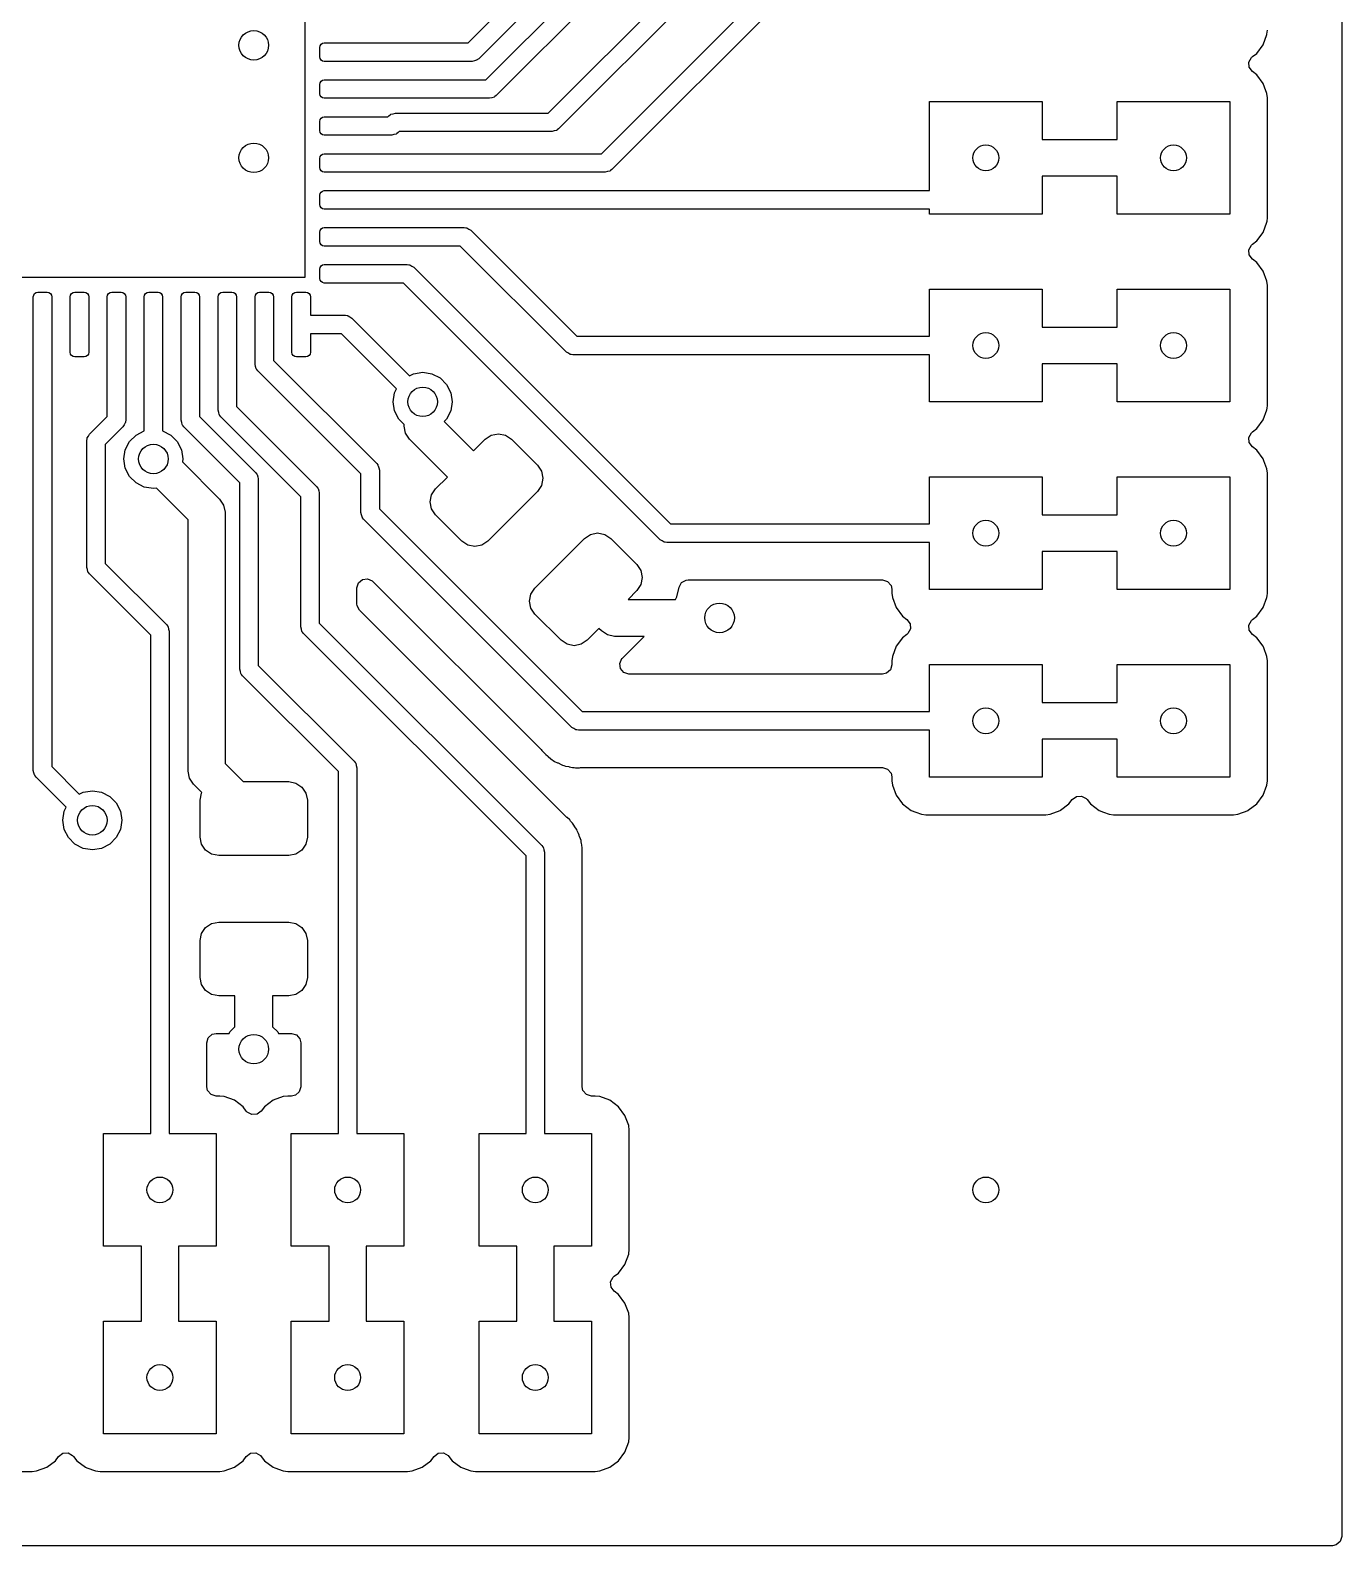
# Model space of a CAD drawing. Extents: x 6.2 to 8.58, y -5.58 to -4.
# Drawn here: x 7.881 to 8.58, y -5.58 to -4.772 of the extents above; entities that cross this region are included whole.
import ezdxf

# ---------------------------------------------------------------- set-up
doc = ezdxf.new("R2010")
doc.units = 0
doc.header["$MEASUREMENT"] = 0
doc.layers.add('BLACK', color=7, linetype='CONTINUOUS')

msp = doc.modelspace()

# ---------------------------------------------------------------- linework, layer by layer
at = {"layer": 'BLACK', "linetype": 'CONTINUOUS'}
for p, q in [((8.57959, -4.00537), (8.57959, -5.57463)), ((8.12362, -4.79842), (8.36, -4.56204)), ((8.36596, -4.57), (8.12914, -4.80682)), ((8.1143, -4.77874), (8.27508, -4.61796)), ((8.28348, -4.62348), (8.11982, -4.78714)), ((8.1569, -4.81614), (8.33652, -4.63652)), ((8.34204, -4.64492), (8.16242, -4.82454)), ((8.02724, -4.68326), (8.02724, -4.90374)), ((8.18525, -4.83779), (8.28652, -4.73652)), ((8.29204, -4.74492), (8.19077, -4.84619)), ((8.5398, -4.774), (8.54002, -4.77192)), ((8.03511, -4.7812), (8.0353, -4.78026)), ((8.0353, -4.78026), (8.03583, -4.77946)), ((8.03583, -4.77946), (8.03663, -4.77892)), ((8.03663, -4.77892), (8.03757, -4.77874)), ((8.03757, -4.77874), (8.0671, -4.77874)), ((8.0671, -4.77874), (8.1143, -4.77874)), ((8.5343, -4.7843), (8.53775, -4.77969)), ((8.53775, -4.77969), (8.53976, -4.7743)), ((8.53775, -4.77969), (8.53775, -4.77969)), ((8.53775, -4.77969), (8.53775, -4.77969)), ((8.53976, -4.7743), (8.5398, -4.774)), ((8.03511, -4.78612), (8.03511, -4.7812)), ((8.0353, -4.78706), (8.03511, -4.78612)), ((8.03583, -4.78786), (8.0353, -4.78706)), ((8.03663, -4.78839), (8.03583, -4.78786)), ((8.03757, -4.78858), (8.03663, -4.78839)), ((8.05233, -4.78858), (8.03757, -4.78858)), ((8.11634, -4.78858), (8.05233, -4.78858)), ((8.11751, -4.78824), (8.11634, -4.78858)), ((8.1187, -4.78798), (8.11751, -4.78824)), ((8.1189, -4.78783), (8.1187, -4.78798)), ((8.119, -4.7878), (8.1189, -4.78783)), ((8.11912, -4.78766), (8.119, -4.7878)), ((8.11982, -4.78714), (8.11912, -4.78766)), ((8.53012, -4.78895), (8.53146, -4.78649)), ((8.53146, -4.78649), (8.53199, -4.78603)), ((8.53199, -4.78603), (8.5343, -4.7843)), ((8.53032, -4.79173), (8.53012, -4.78895)), ((8.53199, -4.79397), (8.53032, -4.79173)), ((8.5343, -4.7957), (8.53199, -4.79397)), ((8.53775, -4.80031), (8.5343, -4.7957)), ((8.03511, -4.80088), (8.0353, -4.79994)), ((8.03511, -4.8058), (8.03511, -4.80088)), ((8.0353, -4.79994), (8.03583, -4.79914)), ((8.03583, -4.79914), (8.03663, -4.79861)), ((8.03663, -4.79861), (8.03757, -4.79842)), ((8.03757, -4.79842), (8.0671, -4.79842)), ((8.0671, -4.79842), (8.12362, -4.79842)), ((8.53848, -4.80225), (8.53775, -4.80031)), ((8.53775, -4.80031), (8.53775, -4.80031)), ((8.53775, -4.80031), (8.53775, -4.80031)), ((8.53976, -4.8057), (8.53848, -4.80225)), ((8.0353, -4.80674), (8.03511, -4.8058)), ((8.03583, -4.80754), (8.0353, -4.80674)), ((8.03663, -4.80808), (8.03583, -4.80754)), ((8.03757, -4.80826), (8.03663, -4.80808)), ((8.05233, -4.80826), (8.03757, -4.80826)), ((8.12566, -4.80826), (8.05233, -4.80826)), ((8.12683, -4.80792), (8.12566, -4.80826)), ((8.12802, -4.80766), (8.12683, -4.80792)), ((8.12821, -4.80751), (8.12802, -4.80766)), ((8.12832, -4.80748), (8.12821, -4.80751)), ((8.12843, -4.80735), (8.12832, -4.80748)), ((8.12914, -4.80682), (8.12843, -4.80735)), ((8.36, -4.85748), (8.36, -4.81)), ((8.36, -4.81), (8.42, -4.81)), ((8.42, -4.81), (8.42, -4.83016)), ((8.46, -4.83016), (8.46, -4.81)), ((8.46, -4.81), (8.52, -4.81)), ((8.52, -4.81), (8.52, -4.87)), ((8.54002, -4.80808), (8.53976, -4.8057)), ((8.53976, -4.8057), (8.53976, -4.8057)), ((8.54002, -4.80809), (8.54002, -4.80808)), ((8.54002, -4.87191), (8.54002, -4.80809)), ((8.03511, -4.82057), (8.0353, -4.81963)), ((8.03511, -4.82549), (8.03511, -4.82057)), ((8.0353, -4.81963), (8.03583, -4.81883)), ((8.03583, -4.81883), (8.03663, -4.81829)), ((8.03663, -4.81829), (8.03757, -4.81811)), ((8.03757, -4.81811), (8.0671, -4.81811)), ((8.0671, -4.81811), (8.07146, -4.81811)), ((8.07146, -4.81811), (8.07198, -4.81758)), ((8.07198, -4.81758), (8.07269, -4.81705)), ((8.07269, -4.81705), (8.0728, -4.81692)), ((8.0728, -4.81692), (8.07291, -4.81689)), ((8.07291, -4.81689), (8.07311, -4.81674)), ((8.07311, -4.81674), (8.0743, -4.81648)), ((8.0743, -4.81648), (8.07546, -4.81614)), ((8.07546, -4.81614), (8.1569, -4.81614)), ((8.0353, -4.82643), (8.03511, -4.82549)), ((8.03583, -4.82723), (8.0353, -4.82643)), ((8.03663, -4.82776), (8.03583, -4.82723)), ((8.03757, -4.82795), (8.03663, -4.82776)), ((8.05233, -4.82795), (8.03757, -4.82795)), ((8.0735, -4.82795), (8.05233, -4.82795)), ((8.07466, -4.82761), (8.0735, -4.82795)), ((8.07585, -4.82735), (8.07466, -4.82761)), ((8.07605, -4.8272), (8.07585, -4.82735)), ((8.07616, -4.82717), (8.07605, -4.8272)), ((8.07627, -4.82703), (8.07616, -4.82717)), ((8.07698, -4.82651), (8.07627, -4.82703)), ((8.0775, -4.82598), (8.07698, -4.82651)), ((8.15894, -4.82598), (8.0775, -4.82598)), ((8.16011, -4.82564), (8.15894, -4.82598)), ((8.1613, -4.82538), (8.16011, -4.82564)), ((8.1615, -4.82523), (8.1613, -4.82538)), ((8.1616, -4.8252), (8.1615, -4.82523)), ((8.16172, -4.82507), (8.1616, -4.8252)), ((8.16242, -4.82454), (8.16172, -4.82507)), ((8.42, -4.83016), (8.46, -4.83016)), ((8.03511, -4.84025), (8.0353, -4.83931)), ((8.03511, -4.84517), (8.03511, -4.84025)), ((8.0353, -4.84611), (8.03511, -4.84517)), ((8.0353, -4.83931), (8.03583, -4.83851)), ((8.03583, -4.83851), (8.03663, -4.83798)), ((8.03663, -4.83798), (8.03757, -4.83779)), ((8.03757, -4.83779), (8.0671, -4.83779)), ((8.0671, -4.83779), (8.18525, -4.83779)), ((8.03583, -4.84691), (8.0353, -4.84611)), ((8.03663, -4.84745), (8.03583, -4.84691)), ((8.03757, -4.84763), (8.03663, -4.84745)), ((8.05233, -4.84763), (8.03757, -4.84763)), ((8.18729, -4.84763), (8.05233, -4.84763)), ((8.18846, -4.84729), (8.18729, -4.84763)), ((8.18965, -4.84703), (8.18846, -4.84729)), ((8.18984, -4.84688), (8.18965, -4.84703)), ((8.18995, -4.84685), (8.18984, -4.84688)), ((8.19006, -4.84672), (8.18995, -4.84685)), ((8.19077, -4.84619), (8.19006, -4.84672)), ((8.46, -4.84984), (8.42, -4.84984)), ((8.42, -4.84984), (8.42, -4.87)), ((8.46, -4.87), (8.46, -4.84984)), ((8.03511, -4.85994), (8.0353, -4.859)), ((8.03511, -4.86486), (8.03511, -4.85994)), ((8.0353, -4.859), (8.03583, -4.8582)), ((8.03583, -4.8582), (8.03663, -4.85766)), ((8.03663, -4.85766), (8.03757, -4.85748)), ((8.03757, -4.85748), (8.0671, -4.85748)), ((8.0671, -4.85748), (8.36, -4.85748)), ((8.0353, -4.8658), (8.03511, -4.86486)), ((8.03583, -4.8666), (8.0353, -4.8658)), ((8.03663, -4.86713), (8.03583, -4.8666)), ((8.03757, -4.86732), (8.03663, -4.86713)), ((8.05233, -4.86732), (8.03757, -4.86732)), ((8.36, -4.86732), (8.05233, -4.86732)), ((8.36, -4.87), (8.36, -4.86732)), ((8.03583, -4.87788), (8.03663, -4.87735)), ((8.03663, -4.87735), (8.03757, -4.87716)), ((8.03757, -4.87716), (8.0671, -4.87716)), ((8.0671, -4.87716), (8.11208, -4.87716)), ((8.11208, -4.87716), (8.11295, -4.87729)), ((8.11295, -4.87729), (8.11313, -4.87727)), ((8.11313, -4.87727), (8.11322, -4.87733)), ((8.11322, -4.87733), (8.11347, -4.87736)), ((8.11347, -4.87736), (8.11449, -4.87802)), ((8.42, -4.87), (8.36, -4.87)), ((8.52, -4.87), (8.46, -4.87)), ((8.53775, -4.87969), (8.53976, -4.8743)), ((8.53976, -4.8743), (8.53982, -4.87375)), ((8.53982, -4.87375), (8.54002, -4.87192)), ((8.54002, -4.87192), (8.54002, -4.87191)), ((8.03511, -4.87962), (8.0353, -4.87868)), ((8.03511, -4.88454), (8.03511, -4.87962)), ((8.0353, -4.88548), (8.03511, -4.88454)), ((8.0353, -4.87868), (8.03583, -4.87788)), ((8.03583, -4.88628), (8.0353, -4.88548)), ((8.11449, -4.87802), (8.11556, -4.8786)), ((8.11556, -4.8786), (8.17204, -4.93508)), ((8.53199, -4.88603), (8.5343, -4.8843)), ((8.5343, -4.8843), (8.53775, -4.87969)), ((8.53775, -4.87969), (8.53775, -4.87969)), ((8.53775, -4.87969), (8.53775, -4.87969)), ((8.03663, -4.88682), (8.03583, -4.88628)), ((8.03757, -4.887), (8.03663, -4.88682)), ((8.05233, -4.887), (8.03757, -4.887)), ((8.11004, -4.887), (8.05233, -4.887)), ((8.16652, -4.94348), (8.11004, -4.887)), ((8.53012, -4.88895), (8.53146, -4.88649)), ((8.53032, -4.89173), (8.53012, -4.88895)), ((8.53199, -4.89397), (8.53032, -4.89173)), ((8.53146, -4.88649), (8.53199, -4.88603)), ((8.03511, -4.89931), (8.0353, -4.89837)), ((8.03511, -4.90423), (8.03511, -4.89931)), ((8.0353, -4.89837), (8.03583, -4.89757)), ((8.03583, -4.89757), (8.03663, -4.89703)), ((8.03663, -4.89703), (8.03757, -4.89685)), ((8.03757, -4.89685), (8.0671, -4.89685)), ((8.0671, -4.89685), (8.08177, -4.89685)), ((8.08177, -4.89685), (8.08264, -4.89697)), ((8.08264, -4.89697), (8.08281, -4.89696)), ((8.08281, -4.89696), (8.08291, -4.89701)), ((8.08291, -4.89701), (8.08315, -4.89705)), ((8.08315, -4.89705), (8.08418, -4.8977)), ((8.08418, -4.8977), (8.08525, -4.89829)), ((8.08525, -4.89829), (8.22204, -5.03508)), ((8.5343, -4.8957), (8.53199, -4.89397)), ((8.53775, -4.90031), (8.5343, -4.8957)), ((8.53976, -4.9057), (8.53775, -4.90031)), ((8.53775, -4.90031), (8.53775, -4.90031)), ((8.02724, -4.90374), (7.80676, -4.90374)), ((8.0353, -4.90517), (8.03511, -4.90423)), ((8.03583, -4.90597), (8.0353, -4.90517)), ((8.03663, -4.9065), (8.03583, -4.90597)), ((8.03757, -4.90669), (8.03663, -4.9065)), ((8.05233, -4.90669), (8.03757, -4.90669)), ((8.07973, -4.90669), (8.05233, -4.90669)), ((8.21652, -5.04348), (8.07973, -4.90669)), ((8.36, -4.93508), (8.36, -4.91)), ((8.36, -4.91), (8.42, -4.91)), ((8.42, -4.91), (8.42, -4.93016)), ((8.46, -4.93016), (8.46, -4.91)), ((8.46, -4.91), (8.52, -4.91)), ((8.52, -4.91), (8.52, -4.97)), ((8.54002, -4.90808), (8.53976, -4.9057)), ((8.53976, -4.9057), (8.53976, -4.9057)), ((8.54002, -4.90809), (8.54002, -4.90808)), ((8.54002, -4.97191), (8.54002, -4.90809)), ((7.88255, -4.91407), (7.88274, -4.91313)), ((7.88255, -4.92883), (7.88255, -4.91407)), ((7.88274, -4.91313), (7.88327, -4.91233)), ((7.88327, -4.91233), (7.88407, -4.9118)), ((7.88407, -4.9118), (7.88501, -4.91161)), ((7.88501, -4.91161), (7.88993, -4.91161)), ((7.88993, -4.91161), (7.89087, -4.9118)), ((7.89087, -4.9118), (7.89167, -4.91233)), ((7.89167, -4.91233), (7.89221, -4.91313)), ((7.89221, -4.91313), (7.89239, -4.91407)), ((7.89239, -4.91407), (7.89239, -4.92883)), ((7.90224, -4.91407), (7.90242, -4.91313)), ((7.90224, -4.9436), (7.90224, -4.91407)), ((7.90242, -4.91313), (7.90296, -4.91233)), ((7.90296, -4.91233), (7.90376, -4.9118)), ((7.90376, -4.9118), (7.9047, -4.91161)), ((7.9047, -4.91161), (7.90962, -4.91161)), ((7.90962, -4.91161), (7.91056, -4.9118)), ((7.91056, -4.9118), (7.91136, -4.91233)), ((7.91136, -4.91233), (7.91189, -4.91313)), ((7.91189, -4.91313), (7.91208, -4.91407)), ((7.91208, -4.91407), (7.91208, -4.9436)), ((7.92192, -4.91407), (7.92211, -4.91313)), ((7.92192, -4.92883), (7.92192, -4.91407)), ((7.92211, -4.91313), (7.92264, -4.91233)), ((7.92264, -4.91233), (7.92344, -4.9118)), ((7.92344, -4.9118), (7.92438, -4.91161)), ((7.92438, -4.91161), (7.9293, -4.91161)), ((7.9293, -4.91161), (7.93024, -4.9118)), ((7.93024, -4.9118), (7.93104, -4.91233)), ((7.93104, -4.91233), (7.93158, -4.91313)), ((7.93158, -4.91313), (7.93176, -4.91407)), ((7.93176, -4.91407), (7.93176, -4.92883)), ((7.94161, -4.91407), (7.94179, -4.91313)), ((7.94161, -4.92883), (7.94161, -4.91407)), ((7.94179, -4.91313), (7.94233, -4.91233)), ((7.94233, -4.91233), (7.94313, -4.9118)), ((7.94313, -4.9118), (7.94407, -4.91161)), ((7.94407, -4.91161), (7.94899, -4.91161)), ((7.94899, -4.91161), (7.94993, -4.9118)), ((7.94993, -4.9118), (7.95073, -4.91233)), ((7.95073, -4.91233), (7.95126, -4.91313)), ((7.95126, -4.91313), (7.95145, -4.91407)), ((7.95145, -4.91407), (7.95145, -4.92883)), ((7.96129, -4.91407), (7.96148, -4.91313)), ((7.96129, -4.92883), (7.96129, -4.91407)), ((7.96148, -4.91313), (7.96201, -4.91233)), ((7.96201, -4.91233), (7.96281, -4.9118)), ((7.96281, -4.9118), (7.96375, -4.91161)), ((7.96375, -4.91161), (7.96867, -4.91161)), ((7.96867, -4.91161), (7.96961, -4.9118)), ((7.96961, -4.9118), (7.97041, -4.91233)), ((7.97041, -4.91233), (7.97095, -4.91313)), ((7.97095, -4.91313), (7.97113, -4.91407)), ((7.97113, -4.91407), (7.97113, -4.92883)), ((7.98098, -4.91407), (7.98116, -4.91313)), ((7.98098, -4.92883), (7.98098, -4.91407)), ((7.98116, -4.91313), (7.9817, -4.91233)), ((7.9817, -4.91233), (7.9825, -4.9118)), ((7.9825, -4.9118), (7.98344, -4.91161)), ((7.98344, -4.91161), (7.98836, -4.91161)), ((7.98836, -4.91161), (7.9893, -4.9118)), ((7.9893, -4.9118), (7.9901, -4.91233)), ((7.9901, -4.91233), (7.99063, -4.91313)), ((7.99063, -4.91313), (7.99082, -4.91407)), ((7.99082, -4.91407), (7.99082, -4.92883)), ((8.00066, -4.91407), (8.00085, -4.91313)), ((8.00066, -4.92883), (8.00066, -4.91407)), ((8.00085, -4.91313), (8.00138, -4.91233)), ((8.00138, -4.91233), (8.00218, -4.9118)), ((8.00218, -4.9118), (8.00312, -4.91161)), ((8.00312, -4.91161), (8.00804, -4.91161)), ((8.00804, -4.91161), (8.00898, -4.9118)), ((8.00898, -4.9118), (8.00978, -4.91233)), ((8.00978, -4.91233), (8.01032, -4.91313)), ((8.01032, -4.91313), (8.0105, -4.91407)), ((8.0105, -4.91407), (8.0105, -4.92883)), ((8.02035, -4.91407), (8.02053, -4.91313)), ((8.02035, -4.9436), (8.02035, -4.91407)), ((8.02053, -4.91313), (8.02107, -4.91233)), ((8.02107, -4.91233), (8.02187, -4.9118)), ((8.02187, -4.9118), (8.02281, -4.91161)), ((8.02281, -4.91161), (8.02773, -4.91161)), ((8.02773, -4.91161), (8.02867, -4.9118)), ((8.02867, -4.9118), (8.02947, -4.91233)), ((8.02947, -4.91233), (8.03, -4.91313)), ((8.03, -4.91313), (8.03019, -4.91407)), ((8.03019, -4.91407), (8.03019, -4.92391)), ((8.03019, -4.92391), (8.04883, -4.92391)), ((8.04883, -4.92391), (8.0497, -4.92404)), ((8.0497, -4.92404), (8.04988, -4.92403)), ((8.04988, -4.92403), (8.04998, -4.92408)), ((8.04998, -4.92408), (8.05022, -4.92411)), ((8.05022, -4.92411), (8.05125, -4.92477)), ((8.05125, -4.92477), (8.05231, -4.92535)), ((8.05231, -4.92535), (8.08305, -4.95609)), ((7.88255, -5.16647), (7.88255, -4.92883)), ((7.89239, -4.92883), (7.89239, -5.16443)), ((7.92192, -4.97778), (7.92192, -4.92883)), ((7.92192, -4.92883), (7.92192, -4.92883)), ((7.93176, -4.92883), (7.93176, -4.97982)), ((7.94161, -4.98552), (7.94161, -4.92883)), ((7.94161, -4.92883), (7.94161, -4.92883)), ((7.95145, -4.92883), (7.95145, -4.92883)), ((7.95145, -4.92883), (7.95145, -4.98552)), ((7.96129, -4.97982), (7.96129, -4.92883)), ((7.97113, -4.92883), (7.97113, -4.97778)), ((7.98098, -4.97448), (7.98098, -4.92883)), ((7.98098, -4.92883), (7.98098, -4.92883)), ((7.99082, -4.92883), (7.99082, -4.92883)), ((7.99082, -4.92883), (7.99082, -4.97244)), ((8.00066, -4.95), (8.00066, -4.92883)), ((8.00066, -4.92883), (8.00066, -4.92883)), ((8.0105, -4.92883), (8.0105, -4.94796)), ((8.0468, -4.93376), (8.03019, -4.93376)), ((8.03019, -4.93376), (8.03019, -4.9436)), ((8.07609, -4.96305), (8.0468, -4.93376)), ((8.42, -4.93016), (8.46, -4.93016)), ((8.17204, -4.93508), (8.36, -4.93508)), ((7.90242, -4.94454), (7.90224, -4.9436)), ((7.90296, -4.94534), (7.90242, -4.94454)), ((7.90376, -4.94587), (7.90296, -4.94534)), ((7.9047, -4.94606), (7.90376, -4.94587)), ((7.90962, -4.94606), (7.9047, -4.94606)), ((7.91056, -4.94587), (7.90962, -4.94606)), ((7.91136, -4.94534), (7.91056, -4.94587)), ((7.91189, -4.94454), (7.91136, -4.94534)), ((7.91208, -4.9436), (7.91189, -4.94454)), ((8.001, -4.95116), (8.00066, -4.95)), ((8.0105, -4.94796), (8.06548, -5.00293)), ((8.02053, -4.94454), (8.02035, -4.9436)), ((8.02107, -4.94534), (8.02053, -4.94454)), ((8.02187, -4.94587), (8.02107, -4.94534)), ((8.02281, -4.94606), (8.02187, -4.94587)), ((8.02773, -4.94606), (8.02281, -4.94606)), ((8.02867, -4.94587), (8.02773, -4.94606)), ((8.02947, -4.94534), (8.02867, -4.94587)), ((8.03, -4.94454), (8.02947, -4.94534)), ((8.03019, -4.9436), (8.03, -4.94454)), ((8.16759, -4.94406), (8.16652, -4.94348)), ((8.16861, -4.94472), (8.16759, -4.94406)), ((8.16886, -4.94476), (8.16861, -4.94472)), ((8.16895, -4.94481), (8.16886, -4.94476)), ((8.16913, -4.9448), (8.16895, -4.94481)), ((8.17, -4.94492), (8.16913, -4.9448)), ((8.36, -4.94492), (8.17, -4.94492)), ((8.36, -4.97), (8.36, -4.94492)), ((8.46, -4.94984), (8.42, -4.94984)), ((8.42, -4.94984), (8.42, -4.97)), ((8.46, -4.97), (8.46, -4.94984)), ((8.00126, -4.95235), (8.001, -4.95116)), ((8.00141, -4.95255), (8.00126, -4.95235)), ((8.00144, -4.95266), (8.00141, -4.95255)), ((8.00158, -4.95277), (8.00144, -4.95266)), ((8.0021, -4.95348), (8.00158, -4.95277)), ((8.05708, -5.00845), (8.0021, -4.95348)), ((8.08305, -4.95609), (8.08513, -4.95502)), ((8.08513, -4.95502), (8.09, -4.95425)), ((8.09, -4.95425), (8.09487, -4.95502)), ((8.09487, -4.95502), (8.09926, -4.95726)), ((8.09926, -4.95726), (8.10274, -4.96074)), ((8.07425, -4.97), (8.07502, -4.96513)), ((8.07502, -4.96513), (8.07609, -4.96305)), ((8.10274, -4.96074), (8.10498, -4.96513)), ((8.10498, -4.96513), (8.10575, -4.97)), ((7.98132, -4.97565), (7.98098, -4.97448)), ((7.99082, -4.97244), (8.03348, -5.0151)), ((8.07502, -4.97487), (8.07425, -4.97)), ((8.10575, -4.97), (8.10498, -4.97487)), ((8.42, -4.97), (8.36, -4.97)), ((8.52, -4.97), (8.46, -4.97)), ((8.53775, -4.97969), (8.53976, -4.9743)), ((8.53976, -4.9743), (8.53986, -4.97341)), ((8.53986, -4.97341), (8.54002, -4.97192)), ((8.54002, -4.97192), (8.54002, -4.97191)), ((7.91252, -4.98718), (7.92192, -4.97778)), ((7.93091, -4.98223), (7.93032, -4.9833)), ((7.93156, -4.98121), (7.93091, -4.98223)), ((7.9316, -4.98096), (7.93156, -4.98121)), ((7.93165, -4.98087), (7.9316, -4.98096)), ((7.93176, -4.97982), (7.93164, -4.98069)), ((7.93164, -4.98069), (7.93165, -4.98087)), ((7.96163, -4.98099), (7.96129, -4.97982)), ((7.96189, -4.98218), (7.96163, -4.98099)), ((7.96204, -4.98238), (7.96189, -4.98218)), ((7.96207, -4.98248), (7.96204, -4.98238)), ((7.96221, -4.9826), (7.96207, -4.98248)), ((7.96273, -4.9833), (7.96221, -4.9826)), ((7.97113, -4.97778), (8.00098, -5.00763)), ((7.98158, -4.97684), (7.98132, -4.97565)), ((7.98173, -4.97703), (7.98158, -4.97684)), ((7.98176, -4.97714), (7.98173, -4.97703)), ((7.98189, -4.97725), (7.98176, -4.97714)), ((7.98242, -4.97796), (7.98189, -4.97725)), ((8.02508, -5.02062), (7.98242, -4.97796)), ((8.07726, -4.97926), (8.07502, -4.97487)), ((8.08016, -4.98215), (8.07726, -4.97926)), ((8.08016, -4.983), (8.08016, -4.98215)), ((8.10274, -4.97926), (8.10146, -4.98054)), ((8.10146, -4.98054), (8.11708, -4.99616)), ((8.10498, -4.97487), (8.10274, -4.97926)), ((8.5343, -4.9843), (8.53775, -4.97969)), ((8.53775, -4.97969), (8.53775, -4.97969)), ((8.53775, -4.97969), (8.53775, -4.97969)), ((7.91108, -4.99066), (7.9112, -4.98979)), ((7.91108, -5.05824), (7.91108, -4.99066)), ((7.91119, -4.98962), (7.91124, -4.98952)), ((7.9112, -4.98979), (7.91119, -4.98962)), ((7.91124, -4.98952), (7.91128, -4.98928)), ((7.91128, -4.98928), (7.91194, -4.98825)), ((7.91194, -4.98825), (7.91252, -4.98718)), ((7.93032, -4.9833), (7.92092, -4.9927)), ((7.93379, -4.99122), (7.93727, -4.98773)), ((7.93727, -4.98773), (7.94161, -4.98552)), ((7.95145, -4.98552), (7.95578, -4.98773)), ((7.95578, -4.98773), (7.95927, -4.99122)), ((7.99258, -5.01314), (7.96273, -4.9833)), ((8.08091, -4.98677), (8.08016, -4.983)), ((8.08016, -4.983), (8.08016, -4.983)), ((8.08304, -4.98996), (8.08091, -4.98677)), ((8.10316, -5.01008), (8.08304, -4.98996)), ((8.11708, -4.99616), (8.12334, -4.98989)), ((8.12334, -4.98989), (8.12653, -4.98776)), ((8.12653, -4.98776), (8.1303, -4.98701)), ((8.1303, -4.98701), (8.13407, -4.98776)), ((8.13407, -4.98776), (8.13726, -4.98989)), ((8.13726, -4.98989), (8.15118, -5.00381)), ((8.53012, -4.98895), (8.53146, -4.98649)), ((8.53032, -4.99173), (8.53012, -4.98895)), ((8.53146, -4.98649), (8.53199, -4.98603)), ((8.53199, -4.98603), (8.5343, -4.9843)), ((7.92092, -4.9927), (7.92092, -5.05621)), ((7.93078, -5.00047), (7.93155, -4.99561)), ((7.93155, -4.99561), (7.93379, -4.99122)), ((7.95927, -4.99122), (7.9615, -4.99561)), ((7.9615, -4.99561), (7.96228, -5.00047)), ((8.53199, -4.99397), (8.53032, -4.99173)), ((8.5343, -4.9957), (8.53199, -4.99397)), ((8.53775, -5.00031), (8.5343, -4.9957)), ((7.93155, -5.00534), (7.93078, -5.00047)), ((7.93379, -5.00973), (7.93155, -5.00534)), ((7.96228, -5.00047), (7.96203, -5.00205)), ((7.96203, -5.00205), (7.98182, -5.02185)), ((8.06548, -5.00293), (8.06601, -5.00364)), ((8.06601, -5.00364), (8.06614, -5.00375)), ((8.06614, -5.00375), (8.06617, -5.00386)), ((8.06617, -5.00386), (8.06632, -5.00405)), ((8.06632, -5.00405), (8.06658, -5.00524)), ((8.06658, -5.00524), (8.06692, -5.00641)), ((8.06692, -5.00641), (8.06692, -5.02696)), ((8.15118, -5.00381), (8.15331, -5.00701)), ((8.5382, -5.00151), (8.53775, -5.00031)), ((8.53775, -5.00031), (8.53775, -5.00031)), ((8.53775, -5.00031), (8.53775, -5.00031)), ((8.53976, -5.0057), (8.5382, -5.00151)), ((8.54002, -5.00808), (8.53976, -5.0057)), ((8.53976, -5.0057), (8.53976, -5.0057)), ((7.93727, -5.01321), (7.93379, -5.00973)), ((7.94166, -5.01545), (7.93727, -5.01321)), ((7.99258, -5.1125), (7.99258, -5.01314)), ((8.00098, -5.00763), (8.00151, -5.00833)), ((8.00151, -5.00833), (8.00164, -5.00845)), ((8.00164, -5.00845), (8.00167, -5.00855)), ((8.00167, -5.00855), (8.00182, -5.00875)), ((8.00182, -5.00875), (8.00208, -5.00994)), ((8.00208, -5.00994), (8.00242, -5.01111)), ((8.00242, -5.01111), (8.00242, -5.11046)), ((8.05708, -5.029), (8.05708, -5.00845)), ((8.09689, -5.01634), (8.10316, -5.01008)), ((8.15331, -5.01454), (8.15118, -5.01773)), ((8.15331, -5.00701), (8.15406, -5.01077)), ((8.15406, -5.01077), (8.15331, -5.01454)), ((8.36, -5.03508), (8.36, -5.01)), ((8.36, -5.01), (8.42, -5.01)), ((8.42, -5.01), (8.42, -5.03016)), ((8.46, -5.03016), (8.46, -5.01)), ((8.46, -5.01), (8.52, -5.01)), ((8.52, -5.01), (8.52, -5.07)), ((8.54002, -5.00809), (8.54002, -5.00808)), ((8.54002, -5.07191), (8.54002, -5.00809)), ((7.94653, -5.01622), (7.94166, -5.01545)), ((7.94811, -5.01597), (7.94653, -5.01622)), ((7.96502, -5.03288), (7.94811, -5.01597)), ((7.98182, -5.02185), (7.98182, -5.02185)), ((7.98182, -5.02185), (7.98396, -5.02504)), ((8.02508, -5.09), (8.02508, -5.02062)), ((8.03348, -5.0151), (8.03401, -5.0158)), ((8.03401, -5.0158), (8.03414, -5.01592)), ((8.03414, -5.01592), (8.03417, -5.01602)), ((8.03417, -5.01602), (8.03432, -5.01622)), ((8.03432, -5.01622), (8.03458, -5.01741)), ((8.03458, -5.01741), (8.03492, -5.01858)), ((8.03492, -5.01858), (8.03492, -5.08796)), ((8.09401, -5.0233), (8.09476, -5.01953)), ((8.09476, -5.01953), (8.09689, -5.01634)), ((8.15118, -5.01773), (8.12473, -5.04418)), ((7.98396, -5.02504), (7.9847, -5.02881)), ((7.9847, -5.02881), (7.9847, -5.16278)), ((8.05742, -5.03017), (8.05708, -5.029)), ((8.05768, -5.03136), (8.05742, -5.03017)), ((8.06692, -5.02696), (8.17504, -5.13508)), ((8.09476, -5.02707), (8.09401, -5.0233)), ((8.09689, -5.03026), (8.09476, -5.02707)), ((8.11081, -5.04418), (8.09689, -5.03026)), ((8.42, -5.03016), (8.46, -5.03016)), ((7.96502, -5.16686), (7.96502, -5.03288)), ((8.05783, -5.03156), (8.05768, -5.03136)), ((8.05786, -5.03166), (8.05783, -5.03156)), ((8.05799, -5.03178), (8.05786, -5.03166)), ((8.05852, -5.03248), (8.05799, -5.03178)), ((8.16952, -5.14348), (8.05852, -5.03248)), ((8.22204, -5.03508), (8.36, -5.03508)), ((8.11401, -5.04631), (8.11081, -5.04418)), ((8.11777, -5.04706), (8.11401, -5.04631)), ((8.12154, -5.04631), (8.11777, -5.04706)), ((8.12473, -5.04418), (8.12154, -5.04631)), ((8.14979, -5.06923), (8.17623, -5.04279)), ((8.17623, -5.04279), (8.17943, -5.04065)), ((8.17943, -5.04065), (8.18319, -5.0399)), ((8.18319, -5.0399), (8.18696, -5.04065)), ((8.18696, -5.04065), (8.19015, -5.04279)), ((8.19015, -5.04279), (8.20407, -5.05671)), ((8.21759, -5.04406), (8.21652, -5.04348)), ((8.21861, -5.04472), (8.21759, -5.04406)), ((8.21886, -5.04476), (8.21861, -5.04472)), ((8.21895, -5.04481), (8.21886, -5.04476)), ((8.21913, -5.0448), (8.21895, -5.04481)), ((8.22, -5.04492), (8.21913, -5.0448)), ((8.36, -5.04492), (8.22, -5.04492)), ((8.36, -5.07), (8.36, -5.04492)), ((8.46, -5.04984), (8.42, -5.04984)), ((8.42, -5.04984), (8.42, -5.07)), ((8.46, -5.07), (8.46, -5.04984)), ((7.91142, -5.05941), (7.91108, -5.05824)), ((7.91168, -5.0606), (7.91142, -5.05941)), ((7.91183, -5.0608), (7.91168, -5.0606)), ((7.91186, -5.0609), (7.91183, -5.0608)), ((7.91199, -5.06102), (7.91186, -5.0609)), ((7.91252, -5.06172), (7.91199, -5.06102)), ((7.94508, -5.09428), (7.91252, -5.06172)), ((7.92092, -5.05621), (7.95348, -5.08876)), ((8.20407, -5.05671), (8.20621, -5.0599)), ((8.20621, -5.0599), (8.20696, -5.06367)), ((8.05494, -5.06919), (8.05573, -5.06651)), ((8.05494, -5.07761), (8.05494, -5.06919)), ((8.05573, -5.06651), (8.05784, -5.06468)), ((8.05784, -5.06468), (8.06061, -5.06428)), ((8.06061, -5.06428), (8.06315, -5.06544)), ((8.06315, -5.06544), (8.06341, -5.06568)), ((8.06341, -5.06568), (8.15303, -5.1553)), ((8.14765, -5.07243), (8.14979, -5.06923)), ((8.20407, -5.07063), (8.19938, -5.07532)), ((8.20621, -5.06743), (8.20407, -5.07063)), ((8.20696, -5.06367), (8.20621, -5.06743)), ((8.22535, -5.07394), (8.22658, -5.06876)), ((8.22658, -5.06876), (8.22796, -5.06633)), ((8.22796, -5.06633), (8.23044, -5.06504)), ((8.23044, -5.06504), (8.2314, -5.06494)), ((8.2314, -5.06494), (8.33502, -5.06494)), ((8.33502, -5.06494), (8.3377, -5.06573)), ((8.3377, -5.06573), (8.33953, -5.06784)), ((8.33953, -5.06784), (8.33998, -5.0699)), ((8.33998, -5.0699), (8.33998, -5.07192)), ((8.42, -5.07), (8.36, -5.07)), ((8.52, -5.07), (8.46, -5.07)), ((8.05505, -5.07867), (8.05494, -5.07761)), ((8.05639, -5.08112), (8.05505, -5.07867)), ((8.1469, -5.07619), (8.14765, -5.07243)), ((8.14765, -5.07996), (8.1469, -5.07619)), ((8.19938, -5.07532), (8.22466, -5.07532)), ((8.22466, -5.07532), (8.22535, -5.07394)), ((8.33998, -5.07192), (8.34024, -5.0743)), ((8.34024, -5.0743), (8.34024, -5.0743)), ((8.34024, -5.0743), (8.34225, -5.07969)), ((8.53775, -5.07969), (8.53976, -5.0743)), ((8.53976, -5.0743), (8.53986, -5.07341)), ((8.53986, -5.07341), (8.54002, -5.07192)), ((8.54002, -5.07192), (8.54002, -5.07191)), ((8.16672, -5.19145), (8.05639, -5.08112)), ((8.14979, -5.08315), (8.14765, -5.07996)), ((8.16371, -5.09707), (8.14979, -5.08315)), ((8.34225, -5.07969), (8.34225, -5.07969)), ((8.34225, -5.07969), (8.3457, -5.0843)), ((8.3457, -5.0843), (8.34801, -5.08603)), ((8.34801, -5.08603), (8.34968, -5.08827)), ((8.53012, -5.08895), (8.53146, -5.08649)), ((8.53146, -5.08649), (8.53199, -5.08603)), ((8.53199, -5.08603), (8.5343, -5.0843)), ((8.5343, -5.0843), (8.53775, -5.07969)), ((8.53775, -5.07969), (8.53775, -5.07969)), ((8.53775, -5.07969), (8.53775, -5.07969)), ((7.94508, -5.36), (7.94508, -5.09428)), ((7.95348, -5.08876), (7.95401, -5.08947)), ((7.95401, -5.08947), (7.95414, -5.08958)), ((7.95414, -5.08958), (7.95417, -5.08969)), ((7.95417, -5.08969), (7.95432, -5.08989)), ((7.95432, -5.08989), (7.95458, -5.09108)), ((7.95458, -5.09108), (7.95492, -5.09224)), ((7.95492, -5.09224), (7.95492, -5.36)), ((8.02542, -5.09117), (8.02508, -5.09)), ((8.02568, -5.09236), (8.02542, -5.09117)), ((8.02583, -5.09256), (8.02568, -5.09236)), ((8.02586, -5.09266), (8.02583, -5.09256)), ((8.02599, -5.09278), (8.02586, -5.09266)), ((8.02652, -5.09348), (8.02599, -5.09278)), ((8.14508, -5.21204), (8.02652, -5.09348)), ((8.03492, -5.08796), (8.15348, -5.20652)), ((8.18389, -5.09081), (8.17763, -5.09707)), ((8.1852, -5.09212), (8.18389, -5.09081)), ((8.18839, -5.09425), (8.1852, -5.09212)), ((8.19216, -5.095), (8.18839, -5.09425)), ((8.20798, -5.095), (8.19216, -5.095)), ((8.19639, -5.10659), (8.20798, -5.095)), ((8.3457, -5.0957), (8.34225, -5.10031)), ((8.34801, -5.09397), (8.3457, -5.0957)), ((8.34854, -5.09351), (8.34801, -5.09397)), ((8.34988, -5.09105), (8.34854, -5.09351)), ((8.34968, -5.08827), (8.34988, -5.09105)), ((8.53032, -5.09173), (8.53012, -5.08895)), ((8.53199, -5.09397), (8.53032, -5.09173)), ((8.5343, -5.0957), (8.53199, -5.09397)), ((8.53775, -5.10031), (8.5343, -5.0957)), ((8.1669, -5.09921), (8.16371, -5.09707)), ((8.17067, -5.09996), (8.1669, -5.09921)), ((8.17443, -5.09921), (8.17067, -5.09996)), ((8.17763, -5.09707), (8.17443, -5.09921)), ((8.34225, -5.10031), (8.34024, -5.1057)), ((8.34225, -5.10031), (8.34225, -5.10031)), ((8.53806, -5.10112), (8.53775, -5.10031)), ((8.53775, -5.10031), (8.53775, -5.10031)), ((8.53775, -5.10031), (8.53775, -5.10031)), ((8.53976, -5.1057), (8.53806, -5.10112)), ((8.00242, -5.11046), (8.05348, -5.16152)), ((8.19499, -5.10939), (8.19615, -5.10685)), ((8.19539, -5.11216), (8.19499, -5.10939)), ((8.19615, -5.10685), (8.19639, -5.10659)), ((8.33998, -5.1101), (8.33919, -5.11278)), ((8.34024, -5.1057), (8.33998, -5.10808)), ((8.33998, -5.10808), (8.33998, -5.1101)), ((8.34024, -5.1057), (8.34024, -5.1057)), ((8.36, -5.13508), (8.36, -5.11)), ((8.36, -5.11), (8.42, -5.11)), ((8.42, -5.11), (8.42, -5.13016)), ((8.46, -5.13016), (8.46, -5.11)), ((8.46, -5.11), (8.52, -5.11)), ((8.52, -5.11), (8.52, -5.17)), ((8.54002, -5.10808), (8.53976, -5.1057)), ((8.53976, -5.1057), (8.53976, -5.1057)), ((8.54002, -5.10809), (8.54002, -5.10808)), ((8.54002, -5.17191), (8.54002, -5.10809)), ((7.99292, -5.11367), (7.99258, -5.1125)), ((7.99318, -5.11486), (7.99292, -5.11367)), ((7.99333, -5.11506), (7.99318, -5.11486)), ((7.99336, -5.11516), (7.99333, -5.11506)), ((7.99349, -5.11528), (7.99336, -5.11516)), ((7.99402, -5.11598), (7.99349, -5.11528)), ((8.04508, -5.16704), (7.99402, -5.11598)), ((8.19722, -5.11427), (8.19539, -5.11216)), ((8.1999, -5.11506), (8.19722, -5.11427)), ((8.33502, -5.11506), (8.1999, -5.11506)), ((8.33708, -5.11461), (8.33502, -5.11506)), ((8.33919, -5.11278), (8.33708, -5.11461)), ((8.17504, -5.13508), (8.36, -5.13508)), ((8.42, -5.13016), (8.46, -5.13016)), ((8.17059, -5.14406), (8.16952, -5.14348)), ((8.17161, -5.14472), (8.17059, -5.14406)), ((8.17186, -5.14476), (8.17161, -5.14472)), ((8.17195, -5.14481), (8.17186, -5.14476)), ((8.17213, -5.1448), (8.17195, -5.14481)), ((8.173, -5.14492), (8.17213, -5.1448)), ((8.36, -5.14492), (8.173, -5.14492)), ((8.36, -5.17), (8.36, -5.14492)), ((8.46, -5.14984), (8.42, -5.14984)), ((8.42, -5.14984), (8.42, -5.17)), ((8.46, -5.17), (8.46, -5.14984)), ((8.15303, -5.1553), (8.15342, -5.15579)), ((8.15342, -5.15579), (8.15343, -5.15578)), ((8.15343, -5.15578), (8.15363, -5.15602)), ((8.15363, -5.15602), (8.15363, -5.15602)), ((8.15363, -5.15602), (8.15542, -5.1577)), ((8.15542, -5.1577), (8.15561, -5.15789)), ((8.15561, -5.15789), (8.15567, -5.15794)), ((8.15567, -5.15794), (8.15647, -5.15875)), ((8.15647, -5.15875), (8.15669, -5.15891)), ((8.15669, -5.15891), (8.15687, -5.15907)), ((8.15687, -5.15907), (8.15822, -5.16034)), ((8.15822, -5.16034), (8.15892, -5.16072)), ((7.88289, -5.16764), (7.88255, -5.16647)), ((7.88315, -5.16883), (7.88289, -5.16764)), ((7.89239, -5.16443), (7.90705, -5.17909)), ((7.96577, -5.17063), (7.96502, -5.16686)), ((7.9847, -5.16278), (7.99433, -5.17241)), ((8.04508, -5.36), (8.04508, -5.16704)), ((8.05348, -5.16152), (8.05401, -5.16222)), ((8.05401, -5.16222), (8.05414, -5.16234)), ((8.05414, -5.16234), (8.05417, -5.16244)), ((8.05417, -5.16244), (8.05432, -5.16264)), ((8.05432, -5.16264), (8.05458, -5.16383)), ((8.05458, -5.16383), (8.05492, -5.165)), ((8.05492, -5.165), (8.05492, -5.36)), ((8.15892, -5.16072), (8.15957, -5.16115)), ((8.15957, -5.16115), (8.1602, -5.16164)), ((8.1602, -5.16164), (8.16188, -5.16236)), ((8.16188, -5.16236), (8.16191, -5.16238)), ((8.16191, -5.16238), (8.16212, -5.16248)), ((8.16212, -5.16248), (8.16375, -5.16337)), ((8.16375, -5.16337), (8.16375, -5.16337)), ((8.16375, -5.16337), (8.16452, -5.16357)), ((8.16452, -5.16357), (8.16525, -5.16382)), ((8.16525, -5.16382), (8.16599, -5.16414)), ((8.16599, -5.16414), (8.16782, -5.16443)), ((8.16782, -5.16443), (8.16805, -5.16448)), ((8.16805, -5.16448), (8.16985, -5.16494)), ((8.16985, -5.16494), (8.17065, -5.16494)), ((8.17065, -5.16494), (8.17142, -5.165)), ((8.17142, -5.165), (8.17151, -5.16502)), ((8.17151, -5.16502), (8.17221, -5.16513)), ((8.17221, -5.16513), (8.17355, -5.165)), ((8.17355, -5.165), (8.17406, -5.16495)), ((8.17406, -5.16495), (8.17429, -5.16494)), ((8.17429, -5.16494), (8.33502, -5.16494)), ((8.33502, -5.16494), (8.3377, -5.16573)), ((8.3377, -5.16573), (8.33953, -5.16784)), ((8.33953, -5.16784), (8.33998, -5.1699)), ((7.8833, -5.16903), (7.88315, -5.16883)), ((7.88333, -5.16913), (7.8833, -5.16903)), ((7.88347, -5.16925), (7.88333, -5.16913)), ((7.88399, -5.16995), (7.88347, -5.16925)), ((7.90009, -5.18605), (7.88399, -5.16995)), ((7.9679, -5.17382), (7.96577, -5.17063)), ((7.97235, -5.17827), (7.9679, -5.17382)), ((7.99433, -5.17241), (8.0187, -5.17241)), ((8.0187, -5.17241), (8.02247, -5.17316)), ((8.02247, -5.17316), (8.02566, -5.1753)), ((8.02566, -5.1753), (8.02779, -5.17849)), ((8.33998, -5.1699), (8.33998, -5.17192)), ((8.33998, -5.17192), (8.34024, -5.1743)), ((8.34024, -5.1743), (8.34024, -5.1743)), ((8.34024, -5.1743), (8.34225, -5.17969)), ((8.42, -5.17), (8.36, -5.17)), ((8.52, -5.17), (8.46, -5.17)), ((8.53775, -5.17969), (8.53976, -5.1743)), ((8.53976, -5.1743), (8.54002, -5.17192)), ((8.53976, -5.1743), (8.53976, -5.1743)), ((8.53976, -5.1743), (8.53976, -5.1743)), ((8.54002, -5.17192), (8.54002, -5.17191)), ((7.90705, -5.17909), (7.90913, -5.17802)), ((7.90913, -5.17802), (7.914, -5.17725)), ((7.914, -5.17725), (7.91887, -5.17802)), ((7.91887, -5.17802), (7.92326, -5.18026)), ((7.92326, -5.18026), (7.92674, -5.18374)), ((7.92674, -5.18374), (7.92898, -5.18813)), ((7.97146, -5.18226), (7.97221, -5.17849)), ((7.97146, -5.20194), (7.97146, -5.18226)), ((7.97221, -5.17849), (7.97235, -5.17827)), ((8.02779, -5.17849), (8.02854, -5.18226)), ((8.02854, -5.18226), (8.02854, -5.20194)), ((8.34225, -5.17969), (8.34225, -5.17969)), ((8.34225, -5.17969), (8.3457, -5.1843)), ((8.3457, -5.1843), (8.35031, -5.18775)), ((8.42982, -5.18765), (8.4343, -5.1843)), ((8.4343, -5.1843), (8.43603, -5.18199)), ((8.43603, -5.18199), (8.43827, -5.18032)), ((8.43827, -5.18032), (8.44105, -5.18012)), ((8.44105, -5.18012), (8.44351, -5.18146)), ((8.44351, -5.18146), (8.44397, -5.18199)), ((8.44397, -5.18199), (8.4457, -5.1843)), ((8.4457, -5.1843), (8.45031, -5.18775)), ((8.52982, -5.18765), (8.5343, -5.1843)), ((8.5343, -5.1843), (8.53775, -5.17969)), ((8.53775, -5.17969), (8.53775, -5.17969)), ((8.53775, -5.17969), (8.53775, -5.17969)), ((7.89825, -5.193), (7.89902, -5.18813)), ((7.89902, -5.18813), (7.90009, -5.18605)), ((7.92898, -5.18813), (7.92975, -5.193)), ((8.16689, -5.19161), (8.16672, -5.19145)), ((8.16833, -5.19279), (8.16689, -5.19161)), ((8.35031, -5.18775), (8.35031, -5.18775)), ((8.35031, -5.18775), (8.35031, -5.18775)), ((8.35031, -5.18775), (8.35263, -5.18862)), ((8.35263, -5.18862), (8.3557, -5.18976)), ((8.3557, -5.18976), (8.3557, -5.18976)), ((8.3557, -5.18976), (8.35808, -5.19002)), ((8.35808, -5.19002), (8.35808, -5.19002)), ((8.35808, -5.19002), (8.35809, -5.19002)), ((8.35809, -5.19002), (8.35809, -5.19002)), ((8.35809, -5.19002), (8.42191, -5.19002)), ((8.42191, -5.19002), (8.42191, -5.19002)), ((8.42191, -5.19002), (8.42192, -5.19002)), ((8.42192, -5.19002), (8.4243, -5.18976)), ((8.42192, -5.19002), (8.42192, -5.19002)), ((8.4243, -5.18976), (8.42969, -5.18775)), ((8.4243, -5.18976), (8.4243, -5.18976)), ((8.4243, -5.18976), (8.4243, -5.18976)), ((8.42969, -5.18775), (8.42982, -5.18765)), ((8.45031, -5.18775), (8.45031, -5.18775)), ((8.45031, -5.18775), (8.45031, -5.18775)), ((8.45031, -5.18775), (8.45263, -5.18862)), ((8.45263, -5.18862), (8.4557, -5.18976)), ((8.4557, -5.18976), (8.4557, -5.18976)), ((8.4557, -5.18976), (8.45808, -5.19002)), ((8.45808, -5.19002), (8.45808, -5.19002)), ((8.45808, -5.19002), (8.45809, -5.19002)), ((8.45809, -5.19002), (8.45809, -5.19002)), ((8.45809, -5.19002), (8.52191, -5.19002)), ((8.52191, -5.19002), (8.52191, -5.19002)), ((8.52191, -5.19002), (8.52192, -5.19002)), ((8.52192, -5.19002), (8.5243, -5.18976)), ((8.52192, -5.19002), (8.52192, -5.19002)), ((8.5243, -5.18976), (8.52969, -5.18775)), ((8.5243, -5.18976), (8.5243, -5.18976)), ((8.5243, -5.18976), (8.5243, -5.18976)), ((8.52969, -5.18775), (8.52982, -5.18765)), ((7.89902, -5.19787), (7.89825, -5.193)), ((7.90126, -5.20226), (7.89902, -5.19787)), ((7.92898, -5.19787), (7.92674, -5.20226)), ((7.92975, -5.193), (7.92898, -5.19787)), ((8.16879, -5.19344), (8.16833, -5.19279)), ((8.16833, -5.19279), (8.16833, -5.19279)), ((8.16833, -5.19279), (8.16833, -5.19279)), ((8.1693, -5.19403), (8.16879, -5.19344)), ((8.16986, -5.19459), (8.1693, -5.19403)), ((8.17081, -5.19619), (8.16986, -5.19459)), ((8.17094, -5.19639), (8.17081, -5.19619)), ((8.17203, -5.19789), (8.17094, -5.19639)), ((8.17232, -5.19863), (8.17203, -5.19789)), ((8.17267, -5.19933), (8.17232, -5.19863)), ((8.17307, -5.20002), (8.17267, -5.19933)), ((8.17332, -5.20087), (8.17307, -5.20002)), ((7.90474, -5.20574), (7.90126, -5.20226)), ((7.90913, -5.20798), (7.90474, -5.20574)), ((7.914, -5.20875), (7.90913, -5.20798)), ((7.91887, -5.20798), (7.914, -5.20875)), ((7.92326, -5.20574), (7.91887, -5.20798)), ((7.92674, -5.20226), (7.92326, -5.20574)), ((7.97221, -5.20571), (7.97146, -5.20194)), ((7.97434, -5.2089), (7.97221, -5.20571)), ((8.02779, -5.20571), (8.02566, -5.2089)), ((8.02854, -5.20194), (8.02779, -5.20571)), ((8.15348, -5.20652), (8.15401, -5.20722)), ((8.15401, -5.20722), (8.15414, -5.20734)), ((8.15414, -5.20734), (8.15417, -5.20744)), ((8.15417, -5.20744), (8.15432, -5.20764)), ((8.15432, -5.20764), (8.15458, -5.20883)), ((8.17359, -5.2018), (8.17332, -5.20087)), ((8.17367, -5.20202), (8.17359, -5.2018)), ((8.17435, -5.20375), (8.17367, -5.20202)), ((8.17445, -5.20454), (8.17435, -5.20375)), ((8.17461, -5.2053), (8.17445, -5.20454)), ((8.17483, -5.20607), (8.17461, -5.2053)), ((8.17489, -5.20792), (8.17483, -5.20607)), ((8.17491, -5.20816), (8.17489, -5.20792)), ((8.17494, -5.20843), (8.17491, -5.20816)), ((8.17494, -5.20957), (8.17494, -5.20843)), ((8.17494, -5.20843), (8.17494, -5.20843)), ((7.97753, -5.21103), (7.97434, -5.2089)), ((7.9813, -5.21178), (7.97753, -5.21103)), ((8.0187, -5.21178), (7.9813, -5.21178)), ((8.02247, -5.21103), (8.0187, -5.21178)), ((8.02566, -5.2089), (8.02247, -5.21103)), ((8.14508, -5.36), (8.14508, -5.21204)), ((8.15458, -5.20883), (8.15492, -5.21)), ((8.15492, -5.21), (8.15492, -5.36)), ((8.17494, -5.20965), (8.17494, -5.20957)), ((8.17503, -5.21237), (8.17494, -5.20965)), ((8.17494, -5.2133), (8.17501, -5.21268)), ((8.17494, -5.33502), (8.17494, -5.2133)), ((8.175, -5.21268), (8.17503, -5.21237)), ((8.17501, -5.21268), (8.175, -5.21268)), ((7.97434, -5.2501), (7.97753, -5.24797)), ((7.97753, -5.24797), (7.9813, -5.24722)), ((7.9813, -5.24722), (8.0187, -5.24722)), ((8.0187, -5.24722), (8.02247, -5.24797)), ((8.02247, -5.24797), (8.02566, -5.2501)), ((7.97146, -5.25706), (7.97221, -5.25329)), ((7.97146, -5.27674), (7.97146, -5.25706)), ((7.97221, -5.25329), (7.97434, -5.2501)), ((8.02566, -5.2501), (8.02779, -5.25329)), ((8.02779, -5.25329), (8.02854, -5.25706)), ((8.02854, -5.25706), (8.02854, -5.27674)), ((7.97221, -5.28051), (7.97146, -5.27674)), ((7.97434, -5.2837), (7.97221, -5.28051)), ((8.02779, -5.28051), (8.02566, -5.2837)), ((8.02854, -5.27674), (8.02779, -5.28051)), ((7.97753, -5.28584), (7.97434, -5.2837)), ((7.9813, -5.28659), (7.97753, -5.28584)), ((7.99, -5.28659), (7.9813, -5.28659)), ((7.99, -5.303), (7.99, -5.28659)), ((8.0187, -5.28659), (8.01, -5.28659)), ((8.01, -5.28659), (8.01, -5.303)), ((8.02247, -5.28584), (8.0187, -5.28659)), ((8.02566, -5.2837), (8.02247, -5.28584)), ((7.98726, -5.30574), (7.99, -5.303)), ((8.01, -5.303), (8.01274, -5.30574)), ((7.97494, -5.31155), (7.97573, -5.30887)), ((7.97494, -5.32356), (7.97494, -5.31155)), ((7.97573, -5.30887), (7.97784, -5.30703)), ((7.97784, -5.30703), (7.9799, -5.30659)), ((7.9799, -5.30659), (7.98683, -5.30659)), ((7.98683, -5.30659), (7.98726, -5.30574)), ((8.01274, -5.30574), (8.01317, -5.30659)), ((8.01317, -5.30659), (8.0201, -5.30659)), ((8.0201, -5.30659), (8.02278, -5.30737)), ((8.02278, -5.30737), (8.02461, -5.30949)), ((8.02461, -5.30949), (8.02506, -5.31155)), ((8.02506, -5.31155), (8.02506, -5.33502)), ((7.97494, -5.33502), (7.97494, -5.32356)), ((7.97539, -5.33708), (7.97494, -5.33502)), ((7.97722, -5.33919), (7.97539, -5.33708)), ((8.02427, -5.3377), (8.02216, -5.33953)), ((8.02506, -5.33502), (8.02427, -5.3377)), ((8.17539, -5.33708), (8.17494, -5.33502)), ((8.17722, -5.33919), (8.17539, -5.33708)), ((7.9799, -5.33998), (7.97722, -5.33919)), ((7.98191, -5.33998), (7.9799, -5.33998)), ((7.98192, -5.33998), (7.98191, -5.33998)), ((7.9843, -5.34024), (7.98192, -5.33998)), ((7.98969, -5.34225), (7.9843, -5.34024)), ((7.9843, -5.34024), (7.9843, -5.34024)), ((7.9943, -5.3457), (7.98969, -5.34225)), ((7.98969, -5.34225), (7.98969, -5.34225)), ((7.99603, -5.34801), (7.9943, -5.3457)), ((8.0057, -5.3457), (8.00397, -5.34801)), ((8.01031, -5.34225), (8.0057, -5.3457)), ((8.0157, -5.34024), (8.01031, -5.34225)), ((8.01031, -5.34225), (8.01031, -5.34225)), ((8.01808, -5.33998), (8.0157, -5.34024)), ((8.0157, -5.34024), (8.0157, -5.34024)), ((8.0201, -5.33998), (8.01808, -5.33998)), ((8.02216, -5.33953), (8.0201, -5.33998)), ((8.1799, -5.33998), (8.17722, -5.33919)), ((8.18191, -5.33998), (8.1799, -5.33998)), ((8.18192, -5.33998), (8.18191, -5.33998)), ((8.1843, -5.34024), (8.18192, -5.33998)), ((8.18969, -5.34225), (8.1843, -5.34024)), ((8.1843, -5.34024), (8.1843, -5.34024)), ((8.1943, -5.3457), (8.18969, -5.34225)), ((8.18969, -5.34225), (8.18969, -5.34225)), ((8.19775, -5.35031), (8.1943, -5.3457)), ((7.99649, -5.34854), (7.99603, -5.34801)), ((7.99895, -5.34988), (7.99649, -5.34854)), ((8.00173, -5.34968), (7.99895, -5.34988)), ((8.00397, -5.34801), (8.00173, -5.34968)), ((8.19976, -5.3557), (8.19775, -5.35031)), ((8.19775, -5.35031), (8.19775, -5.35031)), ((7.92, -5.42), (7.92, -5.36)), ((7.92, -5.36), (7.94508, -5.36)), ((7.95492, -5.36), (7.98, -5.36)), ((7.98, -5.36), (7.98, -5.42)), ((8.02, -5.42), (8.02, -5.36)), ((8.02, -5.36), (8.04508, -5.36)), ((8.05492, -5.36), (8.08, -5.36)), ((8.08, -5.36), (8.08, -5.42)), ((8.12, -5.42), (8.12, -5.36)), ((8.12, -5.36), (8.14508, -5.36)), ((8.15492, -5.36), (8.18, -5.36)), ((8.18, -5.36), (8.18, -5.42)), ((8.20002, -5.35808), (8.19976, -5.3557)), ((8.19976, -5.3557), (8.19976, -5.3557)), ((8.20002, -5.35809), (8.20002, -5.35808)), ((8.20002, -5.42191), (8.20002, -5.35809)), ((7.94016, -5.42), (7.92, -5.42)), ((7.94016, -5.46), (7.94016, -5.42)), ((7.98, -5.42), (7.95984, -5.42)), ((7.95984, -5.42), (7.95984, -5.46)), ((8.04016, -5.42), (8.02, -5.42)), ((8.04016, -5.46), (8.04016, -5.42)), ((8.08, -5.42), (8.05984, -5.42)), ((8.05984, -5.42), (8.05984, -5.46)), ((8.14016, -5.42), (8.12, -5.42)), ((8.14016, -5.46), (8.14016, -5.42)), ((8.18, -5.42), (8.15984, -5.42)), ((8.15984, -5.42), (8.15984, -5.46)), ((8.19775, -5.42969), (8.19976, -5.4243)), ((8.19976, -5.4243), (8.19981, -5.42389)), ((8.19981, -5.42389), (8.20002, -5.42192)), ((8.20002, -5.42192), (8.20002, -5.42191)), ((8.19199, -5.43603), (8.1943, -5.4343)), ((8.1943, -5.4343), (8.19775, -5.42969)), ((8.19775, -5.42969), (8.19775, -5.42969)), ((8.19775, -5.42969), (8.19775, -5.42969)), ((8.19012, -5.43895), (8.19146, -5.43649)), ((8.19032, -5.44173), (8.19012, -5.43895)), ((8.19199, -5.44397), (8.19032, -5.44173)), ((8.19146, -5.43649), (8.19199, -5.43603)), ((8.1943, -5.4457), (8.19199, -5.44397)), ((8.19775, -5.45031), (8.1943, -5.4457)), ((8.19976, -5.4557), (8.19775, -5.45031)), ((8.19775, -5.45031), (8.19775, -5.45031)), ((8.2, -5.4579), (8.19976, -5.4557)), ((8.19976, -5.4557), (8.19976, -5.4557)), ((8.20002, -5.45809), (8.2, -5.4579)), ((8.20002, -5.52191), (8.20002, -5.45809)), ((7.92, -5.52), (7.92, -5.46)), ((7.92, -5.46), (7.94016, -5.46)), ((7.95984, -5.46), (7.98, -5.46)), ((7.98, -5.46), (7.98, -5.52)), ((8.02, -5.52), (8.02, -5.46)), ((8.02, -5.46), (8.04016, -5.46)), ((8.05984, -5.46), (8.08, -5.46)), ((8.08, -5.46), (8.08, -5.52)), ((8.12, -5.52), (8.12, -5.46)), ((8.12, -5.46), (8.14016, -5.46)), ((8.15984, -5.46), (8.18, -5.46)), ((8.18, -5.46), (8.18, -5.52)), ((7.98, -5.52), (7.92, -5.52)), ((8.08, -5.52), (8.02, -5.52)), ((8.18, -5.52), (8.12, -5.52)), ((8.19976, -5.5243), (8.20002, -5.52191)), ((7.89603, -5.53199), (7.89827, -5.53032)), ((7.89827, -5.53032), (7.90105, -5.53012)), ((7.90105, -5.53012), (7.90351, -5.53146)), ((7.90351, -5.53146), (7.90397, -5.53199)), ((7.99603, -5.53199), (7.99827, -5.53032)), ((7.99827, -5.53032), (8.00105, -5.53012)), ((8.00105, -5.53012), (8.00351, -5.53146)), ((8.00351, -5.53146), (8.00397, -5.53199)), ((8.09603, -5.53199), (8.09827, -5.53032)), ((8.09827, -5.53032), (8.10105, -5.53012)), ((8.10105, -5.53012), (8.10351, -5.53146)), ((8.10351, -5.53146), (8.10397, -5.53199)), ((8.1943, -5.5343), (8.19775, -5.52969)), ((8.19775, -5.52969), (8.19976, -5.5243)), ((7.88192, -5.54002), (7.8843, -5.53976)), ((7.8843, -5.53976), (7.88969, -5.53775)), ((7.8843, -5.53976), (7.8843, -5.53976)), ((7.8843, -5.53976), (7.8843, -5.53976)), ((7.88969, -5.53775), (7.8943, -5.5343)), ((7.8943, -5.5343), (7.89603, -5.53199)), ((7.90397, -5.53199), (7.9057, -5.5343)), ((7.9057, -5.5343), (7.91031, -5.53775)), ((7.91031, -5.53775), (7.91031, -5.53775)), ((7.91031, -5.53775), (7.91031, -5.53775)), ((7.91031, -5.53775), (7.91114, -5.53806)), ((7.91114, -5.53806), (7.9157, -5.53976)), ((7.9157, -5.53976), (7.9157, -5.53976)), ((7.9157, -5.53976), (7.91808, -5.54002)), ((7.98192, -5.54002), (7.9843, -5.53976)), ((7.9843, -5.53976), (7.98969, -5.53775)), ((7.9843, -5.53976), (7.9843, -5.53976)), ((7.9843, -5.53976), (7.9843, -5.53976)), ((7.98969, -5.53775), (7.9943, -5.5343)), ((7.9943, -5.5343), (7.99603, -5.53199)), ((8.00397, -5.53199), (8.0057, -5.5343)), ((8.0057, -5.5343), (8.01031, -5.53775)), ((8.01031, -5.53775), (8.01031, -5.53775)), ((8.01031, -5.53775), (8.01031, -5.53775)), ((8.01031, -5.53775), (8.01114, -5.53806)), ((8.01114, -5.53806), (8.0157, -5.53976)), ((8.0157, -5.53976), (8.0157, -5.53976)), ((8.0157, -5.53976), (8.01808, -5.54002)), ((8.08192, -5.54002), (8.0843, -5.53976)), ((8.0843, -5.53976), (8.08969, -5.53775)), ((8.0843, -5.53976), (8.0843, -5.53976)), ((8.0843, -5.53976), (8.0843, -5.53976)), ((8.08969, -5.53775), (8.0943, -5.5343)), ((8.0943, -5.5343), (8.09603, -5.53199)), ((8.10397, -5.53199), (8.1057, -5.5343)), ((8.1057, -5.5343), (8.11031, -5.53775)), ((8.11031, -5.53775), (8.11031, -5.53775)), ((8.11031, -5.53775), (8.11031, -5.53775)), ((8.11031, -5.53775), (8.11114, -5.53806)), ((8.11114, -5.53806), (8.1157, -5.53976)), ((8.1157, -5.53976), (8.1157, -5.53976)), ((8.1157, -5.53976), (8.11808, -5.54002)), ((8.18192, -5.54002), (8.1843, -5.53976)), ((8.1843, -5.53976), (8.18969, -5.53775)), ((8.1843, -5.53976), (8.1843, -5.53976)), ((8.1843, -5.53976), (8.1843, -5.53976)), ((8.18969, -5.53775), (8.1943, -5.5343)), ((7.81809, -5.54002), (7.88191, -5.54002)), ((7.88191, -5.54002), (7.88191, -5.54002)), ((7.88191, -5.54002), (7.88192, -5.54002)), ((7.88192, -5.54002), (7.88192, -5.54002)), ((7.91808, -5.54002), (7.91808, -5.54002)), ((7.91808, -5.54002), (7.91809, -5.54002)), ((7.91809, -5.54002), (7.91809, -5.54002)), ((7.91809, -5.54002), (7.98191, -5.54002)), ((7.98191, -5.54002), (7.98191, -5.54002)), ((7.98191, -5.54002), (7.98192, -5.54002)), ((7.98192, -5.54002), (7.98192, -5.54002)), ((8.01808, -5.54002), (8.01808, -5.54002)), ((8.01808, -5.54002), (8.01809, -5.54002)), ((8.01809, -5.54002), (8.01809, -5.54002)), ((8.01809, -5.54002), (8.08191, -5.54002)), ((8.08191, -5.54002), (8.08191, -5.54002)), ((8.08191, -5.54002), (8.08192, -5.54002)), ((8.08192, -5.54002), (8.08192, -5.54002)), ((8.11808, -5.54002), (8.11808, -5.54002)), ((8.11808, -5.54002), (8.11809, -5.54002)), ((8.11809, -5.54002), (8.11809, -5.54002)), ((8.11809, -5.54002), (8.18191, -5.54002)), ((8.18191, -5.54002), (8.18191, -5.54002)), ((8.18191, -5.54002), (8.18192, -5.54002)), ((8.18192, -5.54002), (8.18192, -5.54002)), ((8.57463, -5.57959), (6.20537, -5.57959)), ((8.57669, -5.57914), (8.57463, -5.57959)), ((8.5788, -5.57731), (8.57669, -5.57914)), ((8.57959, -5.57463), (8.5788, -5.57731))]:
    msp.add_line(p, q, dxfattribs=at)
at = {"layer": 'BLACK'}
for centre, radius in [((8, -4.78), 0.00787), ((8, -4.84), 0.00787), ((8.39, -4.84), 0.00689), ((8.49, -4.84), 0.00689), ((8.39, -4.94), 0.00689), ((8.49, -4.94), 0.00689), ((8.09, -4.97), 0.00787), ((7.94653, -5.00047), 0.00787), ((8.39, -5.04), 0.00689), ((8.49, -5.04), 0.00689), ((8.24816, -5.08516), 0.00787), ((8.39, -5.14), 0.00689), ((8.49, -5.14), 0.00689), ((7.914, -5.193), 0.00787), ((8, -5.315), 0.00787), ((7.95, -5.39), 0.00689), ((8.05, -5.39), 0.00689), ((8.15, -5.39), 0.00689), ((8.39, -5.39), 0.00689), ((7.95, -5.49), 0.00689), ((8.05, -5.49), 0.00689), ((8.15, -5.49), 0.00689)]:
    msp.add_circle(centre, radius, dxfattribs=at)

doc.saveas('drawing.dxf')
